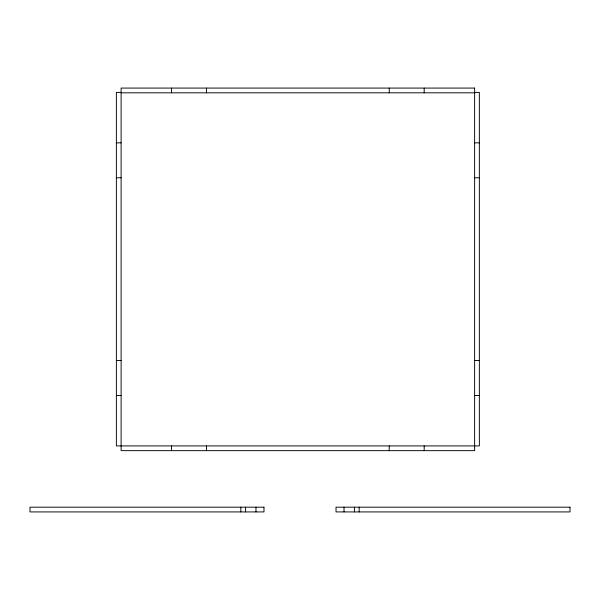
<?xml version="1.0" encoding="UTF-8"?>
<svg xmlns="http://www.w3.org/2000/svg" width="600" height="600" viewBox="0 0 600 600"><rect width="100%" height="100%" fill="white"/><g stroke="black" fill="none" stroke-linecap="round" stroke-linejoin="round"><path stroke-width="0.9" d="M121.11 92.407L116.37 92.407L116.37 445.912L479.362 445.912L479.362 92.407L474.623 92.407M121.11 92.82L474.623 92.82M116.37 142.845L121.11 142.845M474.623 142.845L479.362 142.845M116.37 177.78L121.11 177.78M474.623 177.78L479.362 177.78M116.37 360.54L121.11 360.54M474.623 360.54L479.362 360.54M116.37 395.475L121.11 395.475M474.623 395.475L479.362 395.475M424.185 88.08L424.185 92.82M424.185 445.912L424.185 450.653M389.243 88.08L389.243 92.82M389.243 445.912L389.243 450.653M359.168 507.18L359.168 511.92M354.442 507.18L354.442 511.92M344.025 507.18L344.025 511.92M255.975 507.18L255.975 511.92M245.558 507.18L245.558 511.92M240.833 507.18L240.833 511.92M206.483 88.08L206.483 92.82M206.483 445.912L206.483 450.653M171.547 88.08L171.547 92.82M171.547 445.912L171.547 450.653M474.623 88.08L121.11 88.08L121.11 450.653L474.623 450.653L474.623 88.08M263.978 507.18L30 507.18L30 511.92L263.978 511.92L263.978 507.18M570 507.18L336.022 507.18L336.022 511.92L570 511.92L570 507.18"/></g></svg>
